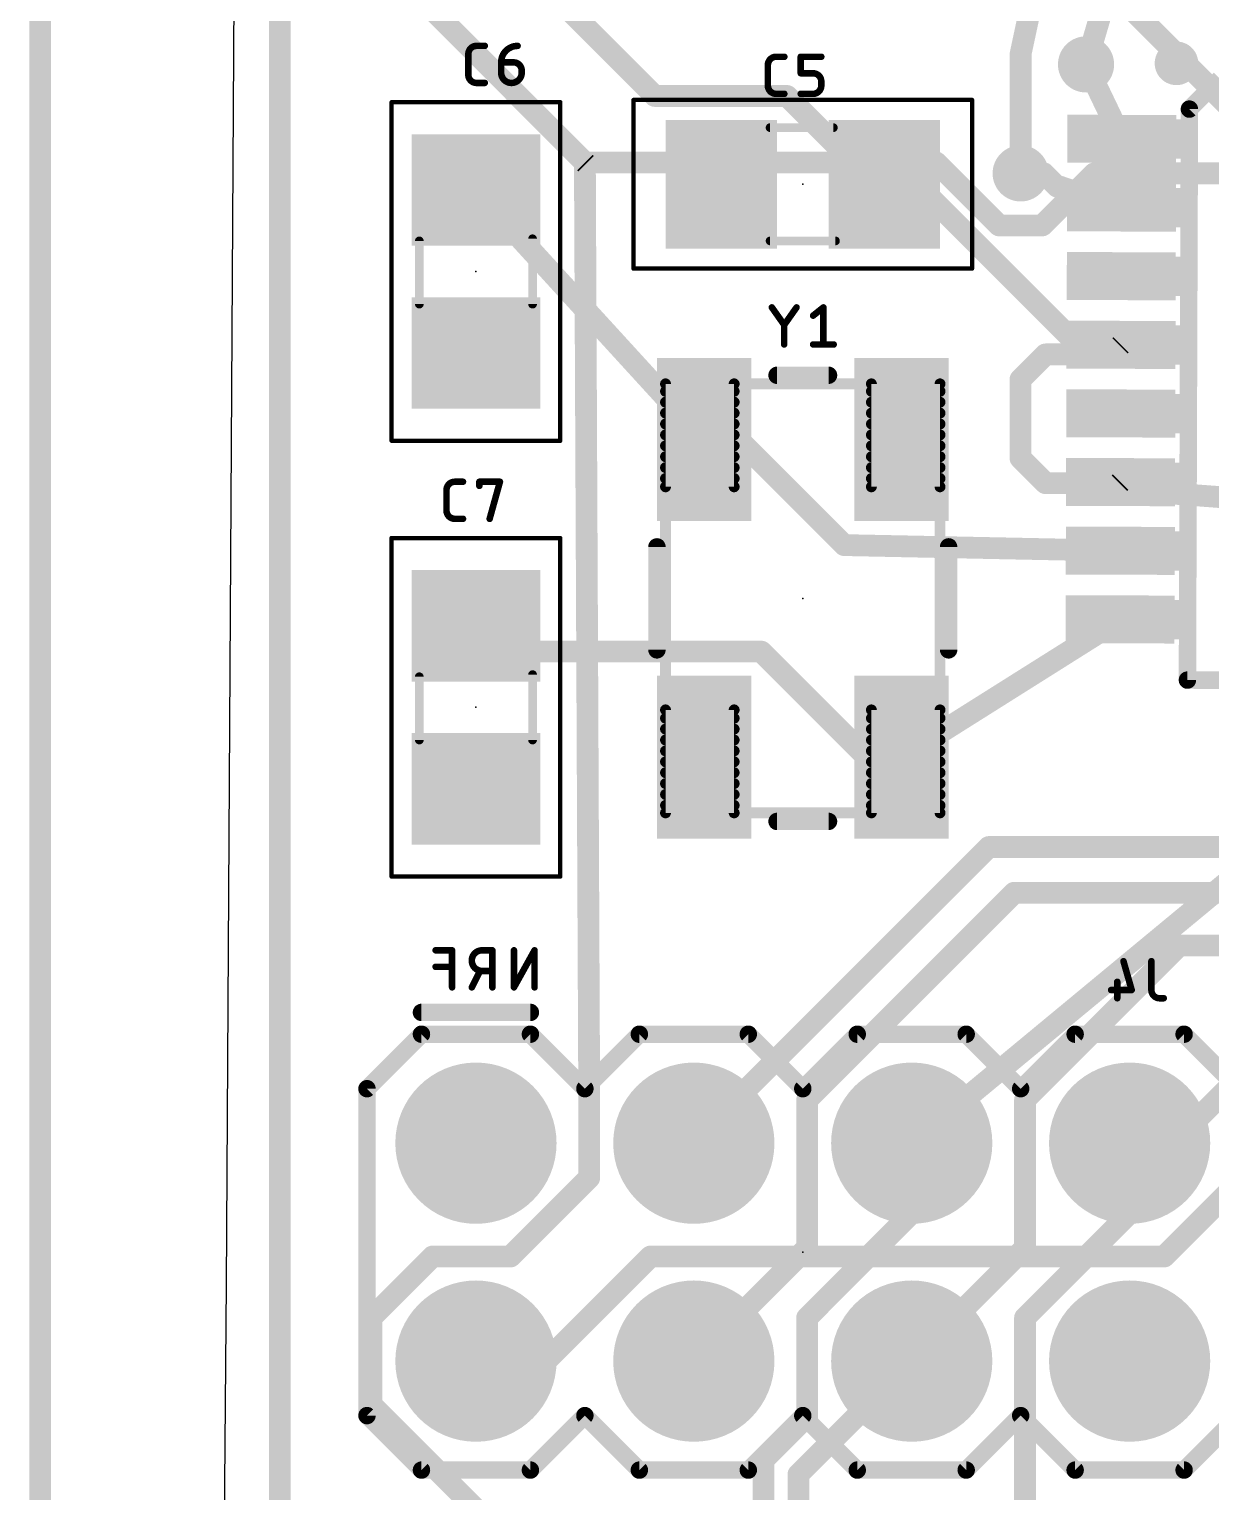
# Model space of a CAD drawing. Extents: x -61.1 to -20.2, y -31.9 to 53.5.
# Drawn here: x -49.66 to -35.88, y -0.25 to 16.79 of the extents above; entities that cross this region are included whole.
import ezdxf

# ---------------------------------------------------------------- set-up
doc = ezdxf.new("R2010")
doc.units = 0
for name, color, linetype in [('1', 12, 'CONTINUOUS'), ('16', 132, 'CONTINUOUS'), ('17', 110, 'CONTINUOUS'), ('18', 110, 'CONTINUOUS'), ('20', 31, 'CONTINUOUS'), ('21', 253, 'CONTINUOUS'), ('22', 253, 'CONTINUOUS'), ('23', 53, 'CONTINUOUS'), ('24', 53, 'CONTINUOUS'), ('25', 253, 'CONTINUOUS'), ('26', 253, 'CONTINUOUS'), ('39', 12, 'CONTINUOUS'), ('51', 253, 'CONTINUOUS'), ('52', 253, 'CONTINUOUS')]:
    doc.layers.add(name, color=color, linetype=linetype)

# ---------------------------------------------------------------- blocks, each defined once
blk = doc.blocks.new('RECT')
blk.add_solid([(-0.5, -0.5), (0.5, -0.5), (-0.5, 0.5), (0.5, 0.5)])
blk = doc.blocks.new('ROUNDP')
at = {"const_width": 0.5}
blk.add_lwpolyline([(0, -0.25, 1), (0, 0.25, 1), (0, -0.25)], format="xyb", dxfattribs=at)
blk = doc.blocks.new('ROUNDV')
at = {"const_width": 0.5}
blk.add_lwpolyline([(0, -0.25, 1), (0, 0.25, 1), (0, -0.25)], format="xyb", dxfattribs=at)

msp = doc.modelspace()

# ---------------------------------------------------------------- linework, layer by layer
at = {"layer": '1', "const_width": 0.254}
for points in [[(-49.53, -5.08), (-49.53, 21.59)], [(-42.3654, 16.0154), (-44.45, 18.1)], [(-37.8812, 18.1), (-34.2874, 14.5062)], [(-37.338, 16.383), (-36.9218, 15.515)], [(-40.8243, 16.0154), (-42.3654, 16.0154)], [(-39.7949, 14.986), (-40.8243, 16.0154)], [(-38.1, 15.113), (-37.8287, 15.113)], [(-37.8287, 15.113), (-37.6744, 14.9587)], [(-44.45, 14.92), (-41.79, 12.01)], [(-39.69, 14.986), (-39.7949, 14.986)], [(-39.3073, 14.986), (-39.69, 14.986)], [(-37.4247, 13.1034), (-39.3073, 14.986)], [(-37.6744, 14.9587), (-37.6443, 14.9587)], [(-37.6443, 14.9587), (-36.9246, 14.715)], [(-38.1027, 12.7105), (-37.8099, 13.0034)], [(-37.8099, 13.0034), (-37.0418, 13.0034)], [(-36.9417, 13.1034), (-37.4247, 13.1034)], [(-37.0418, 13.0034), (-36.9417, 13.1034)], [(-36.9302, 13.115), (-36.9417, 13.1034)], [(-38.1027, 11.7949), (-38.1027, 12.7105)], [(-41.79, 12.01), (-41.3851, 12.01)], [(-40.1557, 10.7806), (-41.3851, 12.01)], [(-37.81, 11.5022), (-38.1027, 11.7949)], [(-36.9486, 11.5022), (-37.81, 11.5022)], [(-36.9358, 11.515), (-36.9486, 11.5022)], [(-36.9358, 11.515), (-36.8404, 11.4196)], [(-36.8404, 11.4196), (-36.8404, 11.4196)], [(-31.877, 11.049), (-36.8404, 11.4196)], [(-36.9386, 10.715), (-40.1557, 10.7806)], [(-37.0042, 10.7806), (-36.9386, 10.715)], [(-44.45, 9.84), (-44.1494, 9.5394)], [(-39.49, 8.31), (-36.9413, 9.915)], [(-44.1494, 9.5394), (-41.1243, 9.5394)], [(-41.1243, 9.5394), (-39.8949, 8.31)], [(-39.8949, 8.31), (-39.49, 8.31)], [(-38.4713, 7.2617), (-41.91, 3.823)], [(-32.8923, 7.2617), (-38.4713, 7.2617)], [(-38.3271, 6.5771), (-38.176, 6.7283)], [(-38.176, 6.7283), (-31.9879, 6.7283)], [(-38.3271, 6.5771), (-40.5892, 4.315)], [(-38.2577, 6.6465), (-38.3271, 6.5771)], [(-36.2511, 6.1131), (-38.0492, 4.315)], [(-31.8003, 6.1131), (-36.2511, 6.1131)], [(-34.5523, 5.5797), (-36.322, 3.81)], [(-40.5892, 4.315), (-40.5892, 2.5908)], [(-38.0492, 4.315), (-38.0492, 2.5908)], [(-41.91, 3.81), (-41.91, 3.823)], [(-39.37, 2.9942), (-39.37, 3.81)], [(-36.83, 2.9942), (-36.83, 3.81)], [(-36.322, 3.81), (-36.83, 3.81)], [(-40.5892, 1.775), (-39.37, 2.9942)], [(-38.0492, 1.775), (-36.83, 2.9942)], [(-40.5892, 2.5908), (-41.91, 1.27)], [(-38.0492, 2.5908), (-39.37, 1.27)], [(-40.5892, 0.6255), (-40.5892, 1.775)], [(-38.0492, -2.4892), (-38.0492, 1.775)], [(-40.6908, -0.0508), (-39.37, 1.27)], [(-41.0972, 0.1175), (-40.5892, 0.6255)], [(-41.0972, -2.9972), (-41.0972, 0.1175)], [(-40.6908, -4.315), (-40.6908, -0.0508)]]:
    msp.add_lwpolyline(points, dxfattribs=at)
at = {"layer": '1', "const_width": 0.127}
for points in [[(-37.2807, 16.4105, 1), (-37.3953, 16.3555)], [(-42.3654, 16.0789, 1), (-42.3654, 15.9519)], [(-42.4103, 15.9705, 1), (-42.3205, 16.0603)], [(-40.7794, 16.0603, 1), (-40.8692, 15.9705)], [(-40.8243, 15.9519, 1), (-40.8243, 16.0789)], [(-36.9791, 15.4875, 1), (-36.8645, 15.5424)], [(-38.1, 15.1765, 1), (-38.1, 15.0495)], [(-37.7838, 15.1579, 1), (-37.8736, 15.0681)], [(-37.8287, 15.0495, 1), (-37.8287, 15.1765)], [(-44.4031, 14.9628, 1), (-44.4969, 14.8772)], [(-39.7949, 15.0495, 1), (-39.7949, 14.9225)], [(-39.8398, 14.9411, 1), (-39.75, 15.0309)], [(-39.69, 15.0495, 1), (-39.69, 14.9225)], [(-39.69, 14.9225, 1), (-39.69, 15.0495)], [(-39.2624, 15.0309, 1), (-39.3522, 14.9411)], [(-39.3073, 14.9225, 1), (-39.3073, 15.0495)], [(-37.6744, 15.0222, 1), (-37.6744, 14.8952)], [(-37.7193, 14.9138, 1), (-37.6295, 15.0036)], [(-37.6239, 15.0188, 1), (-37.6647, 14.8985)], [(-37.6443, 14.8952, 1), (-37.6443, 15.0222)], [(-36.945, 14.6548, 1), (-36.9042, 14.7751)], [(-37.8099, 13.0669, 1), (-37.8099, 12.9399)], [(-37.765, 12.9585, 1), (-37.8548, 13.0483)], [(-37.4247, 13.1669, 1), (-37.4247, 13.0399)], [(-37.4696, 13.0585, 1), (-37.3798, 13.1483)], [(-37.0418, 12.9399, 1), (-37.0418, 13.0669)], [(-36.9866, 13.1483, 1), (-36.8968, 13.0585)], [(-36.8968, 13.0585, 1), (-36.9866, 13.1483)], [(-36.8853, 13.0701, 1), (-36.9751, 13.1599)], [(-36.9417, 13.0399, 1), (-36.9417, 13.1669)], [(-37.0867, 13.0483, 1), (-36.9969, 12.9585)], [(-38.0392, 12.7105, 1), (-38.1662, 12.7105)], [(-38.1476, 12.7554, 1), (-38.0578, 12.6656)], [(-41.79, 12.0735, 1), (-41.79, 11.9465)], [(-41.8369, 11.9672, 1), (-41.7431, 12.0528)], [(-41.3402, 12.0549, 1), (-41.43, 11.9651)], [(-41.3851, 11.9465, 1), (-41.3851, 12.0735)], [(-38.0578, 11.8398, 1), (-38.1476, 11.75)], [(-38.1662, 11.7949, 1), (-38.0392, 11.7949)], [(-37.81, 11.5657, 1), (-37.81, 11.4387)], [(-37.8549, 11.4573, 1), (-37.7651, 11.5471)], [(-36.9935, 11.5471, 1), (-36.9037, 11.4573)], [(-36.8909, 11.5599, 1), (-36.9807, 11.4701)], [(-36.8909, 11.4701, 1), (-36.9807, 11.5599)], [(-36.9486, 11.4387, 1), (-36.9486, 11.5657)], [(-36.7955, 11.4645, 1), (-36.8853, 11.3747)], [(-36.8357, 11.4829, 1), (-36.8451, 11.3563)], [(-36.8853, 11.3747, 1), (-36.7955, 11.4645)], [(-36.8853, 11.3747, 1), (-36.7955, 11.4645)], [(-40.1544, 10.8441, 1), (-40.157, 10.7171)], [(-40.2006, 10.7357, 1), (-40.1108, 10.8255)], [(-36.9593, 10.8255, 1), (-37.0491, 10.7357)], [(-36.9835, 10.6701, 1), (-36.8937, 10.7599)], [(-36.9398, 10.6515, 1), (-36.9373, 10.7785)], [(-44.4051, 9.8849, 1), (-44.4949, 9.7951)], [(-36.9075, 9.8613, 1), (-36.9752, 9.9687)], [(-44.1494, 9.6029, 1), (-44.1494, 9.4759)], [(-44.1943, 9.4945, 1), (-44.1045, 9.5843)], [(-41.0794, 9.5843, 1), (-41.1692, 9.4945)], [(-41.1243, 9.4759, 1), (-41.1243, 9.6029)], [(-39.8949, 8.3735, 1), (-39.8949, 8.2465)], [(-39.9398, 8.2651, 1), (-39.85, 8.3549)], [(-39.5238, 8.3637, 1), (-39.4562, 8.2563)], [(-39.49, 8.2465, 1), (-39.49, 8.3735)], [(-38.4713, 7.3252, 1), (-38.4713, 7.1982)], [(-38.4264, 7.2168, 1), (-38.5162, 7.3066)], [(-38.176, 6.7918, 1), (-38.176, 6.6648)], [(-38.1311, 6.6834, 1), (-38.2209, 6.7732)], [(-38.372, 6.622, 1), (-38.2822, 6.5322)], [(-38.372, 6.622, 1), (-38.2822, 6.5322)], [(-38.2822, 6.5322, 1), (-38.372, 6.622)], [(-38.2128, 6.6016, 1), (-38.3026, 6.6914)], [(-36.2511, 6.1766, 1), (-36.2511, 6.0496)], [(-36.2062, 6.0682, 1), (-36.296, 6.158)], [(-40.5257, 4.315, 1), (-40.6527, 4.315)], [(-37.9857, 4.315, 1), (-38.1127, 4.315)], [(-40.6341, 4.3599, 1), (-40.5443, 4.2701)], [(-38.0941, 4.3599, 1), (-38.0043, 4.2701)], [(-41.8465, 3.823, 1), (-41.9735, 3.823)], [(-41.9549, 3.8679, 1), (-41.8651, 3.778)], [(-39.3065, 3.81, 1), (-39.4335, 3.81)], [(-36.7665, 3.81, 1), (-36.8935, 3.81)], [(-36.83, 3.8735, 1), (-36.83, 3.7465)], [(-36.322, 3.7465, 1), (-36.322, 3.8735)], [(-41.9735, 3.81, 1), (-41.8465, 3.81)], [(-36.3669, 3.8549, 1), (-36.2771, 3.7651)], [(-39.3251, 2.9493, 1), (-39.4149, 3.0391)], [(-36.7851, 2.9493, 1), (-36.8749, 3.0391)], [(-39.4335, 2.9942, 1), (-39.3065, 2.9942)], [(-36.8935, 2.9942, 1), (-36.7665, 2.9942)], [(-40.6527, 2.5908, 1), (-40.5257, 2.5908)], [(-40.5443, 2.5459, 1), (-40.6341, 2.6357)], [(-38.1127, 2.5908, 1), (-37.9857, 2.5908)], [(-38.0043, 2.5459, 1), (-38.0941, 2.6357)], [(-40.5257, 1.775, 1), (-40.6527, 1.775)], [(-40.6341, 1.8199, 1), (-40.5443, 1.7301)], [(-37.9857, 1.775, 1), (-38.1127, 1.775)], [(-38.0941, 1.8199, 1), (-38.0043, 1.7301)], [(-41.9549, 1.3149, 1), (-41.8651, 1.2251)], [(-39.4149, 1.3149, 1), (-39.3251, 1.2251)], [(-39.3251, 1.2251, 1), (-39.4149, 1.3149)], [(-40.6527, 0.6255, 1), (-40.5257, 0.6255)], [(-40.5443, 0.5806, 1), (-40.6341, 0.6704)], [(-41.0337, 0.1175, 1), (-41.1607, 0.1175)], [(-41.1421, 0.1624, 1), (-41.0523, 0.0726)], [(-40.6273, -0.0508, 1), (-40.7543, -0.0508)], [(-40.7357, -0.0059, 1), (-40.6459, -0.0957)]]:
    msp.add_lwpolyline(points, format="xyb", dxfattribs=at)
at = {"layer": '16', "const_width": 0.254}
for points in [[(-33.147, 39.624), (-38.1, 16.51)], [(-33.147, 30.607), (-37.338, 16.383)], [(-46.736, -6.7733), (-46.736, 19.812)], [(-43.18, 15.24), (-45.847, 17.907)], [(-38.1, 16.51), (-38.1, 15.113)], [(-43.1659, 15.2259), (-43.18, 15.24)], [(-43.1292, 4.315), (-43.18, 15.24)], [(-43.18, 15.24), (-39.0851, 15.24)], [(-39.0851, 15.24), (-38.3514, 14.5062)], [(-37.8486, 14.5062), (-37.2418, 15.113)], [(-37.2418, 15.113), (-33.02, 15.113)], [(-38.3514, 14.5062), (-37.8486, 14.5062)], [(-32.004, 9.906), (-39.37, 3.81)], [(-33.864, 5.0518), (-36.4266, 2.4892)], [(-43.1292, 3.4066), (-43.1292, 4.315)], [(-44.0466, 2.4892), (-43.1292, 3.4066)], [(-45.6692, 1.775), (-44.955, 2.4892)], [(-44.955, 2.4892), (-44.0466, 2.4892)], [(-42.415, 2.4892), (-43.6342, 1.27)], [(-36.4266, 2.4892), (-42.415, 2.4892)], [(-45.6692, 0.765), (-45.6692, 1.775)], [(-43.6342, 1.27), (-44.45, 1.27)], [(-44.45, -0.4542), (-45.6692, 0.765)]]:
    msp.add_lwpolyline(points, dxfattribs=at)
at = {"layer": '16', "const_width": 0.127}
for points in [[(-38.0365, 16.51, 1), (-38.1635, 16.51)], [(-38.1621, 16.5233, 1), (-38.0379, 16.4967)], [(-37.3989, 16.4009, 1), (-37.2771, 16.3651)], [(-43.1351, 15.2849, 1), (-43.2249, 15.1951)], [(-43.1165, 15.2403, 1), (-43.2435, 15.2397)], [(-43.18, 15.3035, 1), (-43.18, 15.1765)], [(-43.2249, 15.1951, 1), (-43.1351, 15.2849)], [(-39.0402, 15.2849, 1), (-39.1301, 15.1951)], [(-39.0851, 15.1765, 1), (-39.0851, 15.3035)], [(-43.2108, 15.181, 1), (-43.121, 15.2708)], [(-38.1635, 15.113, 1), (-38.0365, 15.113)], [(-37.2418, 15.1765, 1), (-37.2418, 15.0495)], [(-37.1969, 15.0681, 1), (-37.2868, 15.1579)], [(-38.3514, 14.5697, 1), (-38.3514, 14.4427)], [(-38.3963, 14.4613, 1), (-38.3064, 14.5511)], [(-37.8936, 14.5511, 1), (-37.8037, 14.4613)], [(-37.8486, 14.4427, 1), (-37.8486, 14.5697)], [(-43.0657, 4.315, 1), (-43.1927, 4.315)], [(-43.1927, 4.3147, 1), (-43.0657, 4.3153)], [(-39.4105, 3.8589, 1), (-39.3295, 3.7611)], [(-43.1927, 3.4066, 1), (-43.0657, 3.4066)], [(-43.0843, 3.3617, 1), (-43.1741, 3.4515)], [(-44.955, 2.5527, 1), (-44.955, 2.4257)], [(-44.9101, 2.4443, 1), (-44.9999, 2.5341)], [(-44.0915, 2.5341, 1), (-44.0017, 2.4443)], [(-44.0466, 2.4257, 1), (-44.0466, 2.5527)], [(-42.415, 2.5527, 1), (-42.415, 2.4257)], [(-42.3701, 2.4443, 1), (-42.4599, 2.5341)], [(-36.4715, 2.5341, 1), (-36.3817, 2.4443)], [(-36.4266, 2.4257, 1), (-36.4266, 2.5527)], [(-45.6057, 1.775, 1), (-45.7327, 1.775)], [(-45.7141, 1.8199, 1), (-45.6243, 1.7301)], [(-44.45, 1.3335, 1), (-44.45, 1.2065)], [(-43.6791, 1.3149, 1), (-43.5893, 1.2251)], [(-43.6342, 1.2065, 1), (-43.6342, 1.3335)], [(-45.6243, 0.8099, 1), (-45.7141, 0.7201)], [(-45.7327, 0.765, 1), (-45.6057, 0.765)]]:
    msp.add_lwpolyline(points, format="xyb", dxfattribs=at)
at = {"layer": '20'}
for p, q in [((-47.271, 17.556), (-47.3607, 2.1623)), ((-47.3607, 2.1623), (-47.4286, -5.3808))]:
    msp.add_line(p, q, dxfattribs=at)
at = {"layer": '21'}
for points, const_width in [([(-36.2837, 16.2433, 1), (-36.2837, 16.5481, 1), (-36.2837, 16.2433)], 0.2032), ([(-36.0822, 15.862, 1), (-36.1838, 15.8624)], 0.1016), ([(-36.1688, 15.8983, 1), (-36.0972, 15.8262)], 0.1016), ([(-40.94, 12.8108, 1), (-40.94, 12.7092)], 0.1016), ([(-40.34, 12.7092, 1), (-40.34, 12.8108)], 0.1016), ([(-42.2892, 10.76, 1), (-42.3908, 10.76)], 0.1016), ([(-38.8892, 10.76, 1), (-38.9908, 10.76)], 0.1016), ([(-42.3908, 9.56, 1), (-42.2892, 9.56)], 0.1016), ([(-38.9908, 9.56, 1), (-38.8892, 9.56)], 0.1016), ([(-36.156, 9.2581, 1), (-36.1564, 9.1565)], 0.1016), ([(-36.207, 9.2074, 1), (-36.1054, 9.2071)], 0.1016), ([(-40.94, 7.6108, 1), (-40.94, 7.5092)], 0.1016), ([(-40.34, 7.5092, 1), (-40.34, 7.6108)], 0.1016), ([(-45.085, 5.3848, 1), (-45.085, 5.2832)], 0.1016), ([(-43.815, 5.2832, 1), (-43.815, 5.3848)], 0.1016)]:
    msp.add_lwpolyline(points, format="xyb", dxfattribs=dict(at, const_width=const_width))
at = {"layer": '21', "const_width": 0.2032}
for points in [[(-35.7767, 16.216), (-36.133, 15.8622)], [(-36.1562, 9.2073), (-36.133, 15.8622)], [(-40.34, 12.76), (-40.94, 12.76)], [(-42.34, 9.56), (-42.34, 10.76)], [(-38.94, 10.76), (-38.94, 9.56)], [(-29.1463, 9.1828), (-36.1562, 9.2073)], [(-40.34, 7.56), (-40.94, 7.56)], [(-43.815, 5.334), (-45.085, 5.334)]]:
    msp.add_lwpolyline(points, dxfattribs=at)
at = {"layer": '22', "const_width": 0.2032}
for points in [[(-45.085, 5.334), (-43.815, 5.334)], [(-45.72, 4.445), (-45.085, 5.08)], [(-45.72, 4.445), (-45.085, 5.08)], [(-45.085, 5.08), (-43.815, 5.08)], [(-43.815, 5.08), (-43.18, 4.445)], [(-43.18, 4.445), (-42.545, 5.08)], [(-42.545, 5.08), (-41.275, 5.08)], [(-41.275, 5.08), (-40.64, 4.445)], [(-40.64, 4.445), (-40.005, 5.08)], [(-40.005, 5.08), (-38.735, 5.08)], [(-38.735, 5.08), (-38.1, 4.445)], [(-38.1, 4.445), (-37.465, 5.08)], [(-37.465, 5.08), (-36.195, 5.08)], [(-36.195, 5.08), (-35.56, 4.445)], [(-45.72, 4.445), (-45.72, 0.635)], [(-45.72, 4.445), (-45.72, 0.635)], [(-45.72, 0.635), (-45.085, 0)], [(-45.72, 0.635), (-45.085, 0)], [(-43.815, 0), (-43.18, 0.635)], [(-43.18, 0.635), (-42.545, 0)], [(-41.275, 0), (-40.64, 0.635)], [(-40.64, 0.635), (-40.005, 0)], [(-38.735, 0), (-38.1, 0.635)], [(-38.1, 0.635), (-37.465, 0)], [(-36.195, 0), (-35.56, 0.635)], [(-45.085, 0), (-43.815, 0)], [(-42.545, 0), (-41.275, 0)], [(-40.005, 0), (-38.735, 0)], [(-37.465, 0), (-36.195, 0)]]:
    msp.add_lwpolyline(points, dxfattribs=at)
at = {"layer": '22', "const_width": 0.1016}
for points in [[(-45.085, 5.3848, 1), (-45.085, 5.2832)], [(-43.815, 5.2832, 1), (-43.815, 5.3848)], [(-45.085, 5.1308, 1), (-45.085, 5.0292)], [(-45.0491, 5.0441, 1), (-45.1209, 5.1159)], [(-45.0491, 5.0441, 1), (-45.1209, 5.1159)], [(-43.7791, 5.1159, 1), (-43.8509, 5.0441)], [(-43.815, 5.0292, 1), (-43.815, 5.1308)], [(-42.545, 5.1308, 1), (-42.545, 5.0292)], [(-42.5091, 5.0441, 1), (-42.5809, 5.1159)], [(-41.2391, 5.1159, 1), (-41.3109, 5.0441)], [(-41.275, 5.0292, 1), (-41.275, 5.1308)], [(-40.005, 5.1308, 1), (-40.005, 5.0292)], [(-39.9691, 5.0441, 1), (-40.0409, 5.1159)], [(-38.6991, 5.1159, 1), (-38.7709, 5.0441)], [(-38.735, 5.0292, 1), (-38.735, 5.1308)], [(-37.465, 5.1308, 1), (-37.465, 5.0292)], [(-37.4291, 5.0441, 1), (-37.5009, 5.1159)], [(-36.1591, 5.1159, 1), (-36.2309, 5.0441)], [(-36.195, 5.0292, 1), (-36.195, 5.1308)], [(-45.6692, 4.445, 1), (-45.7708, 4.445)], [(-45.6692, 4.445, 1), (-45.7708, 4.445)], [(-45.7559, 4.4809, 1), (-45.6841, 4.4091)], [(-45.7559, 4.4809, 1), (-45.6841, 4.4091)], [(-43.2159, 4.4809, 1), (-43.1441, 4.4091)], [(-43.2159, 4.4091, 1), (-43.1441, 4.4809)], [(-40.6759, 4.4809, 1), (-40.6041, 4.4091)], [(-40.6759, 4.4091, 1), (-40.6041, 4.4809)], [(-38.1359, 4.4809, 1), (-38.0641, 4.4091)], [(-38.1359, 4.4091, 1), (-38.0641, 4.4809)], [(-45.6841, 0.6709, 1), (-45.7559, 0.5991)], [(-45.6841, 0.6709, 1), (-45.7559, 0.5991)], [(-45.7708, 0.635, 1), (-45.6692, 0.635)], [(-45.7708, 0.635, 1), (-45.6692, 0.635)], [(-43.1441, 0.6709, 1), (-43.2159, 0.5991)], [(-43.1441, 0.5991, 1), (-43.2159, 0.6709)], [(-40.6041, 0.6709, 1), (-40.6759, 0.5991)], [(-40.6041, 0.5991, 1), (-40.6759, 0.6709)], [(-38.0641, 0.6709, 1), (-38.1359, 0.5991)], [(-38.0641, 0.5991, 1), (-38.1359, 0.6709)], [(-45.085, 0.0508, 1), (-45.085, -0.0508)], [(-45.1209, -0.0359, 1), (-45.0491, 0.0359)], [(-45.1209, -0.0359, 1), (-45.0491, 0.0359)], [(-43.8509, 0.0359, 1), (-43.7791, -0.0359)], [(-43.815, -0.0508, 1), (-43.815, 0.0508)], [(-42.545, 0.0508, 1), (-42.545, -0.0508)], [(-42.5809, -0.0359, 1), (-42.5091, 0.0359)], [(-41.3109, 0.0359, 1), (-41.2391, -0.0359)], [(-41.275, -0.0508, 1), (-41.275, 0.0508)], [(-40.005, 0.0508, 1), (-40.005, -0.0508)], [(-40.0409, -0.0359, 1), (-39.9691, 0.0359)], [(-38.7709, 0.0359, 1), (-38.6991, -0.0359)], [(-38.735, -0.0508, 1), (-38.735, 0.0508)], [(-37.465, 0.0508, 1), (-37.465, -0.0508)], [(-37.5009, -0.0359, 1), (-37.4291, 0.0359)], [(-36.2309, 0.0359, 1), (-36.1591, -0.0359)], [(-36.195, -0.0508, 1), (-36.195, 0.0508)]]:
    msp.add_lwpolyline(points, format="xyb", dxfattribs=at)
at = {"layer": '23'}
for p in [(-40.64, 14.986), (-44.45, 13.97), (-40.64, 10.16), (-44.45, 8.89)]:
    msp.add_point(p, dxfattribs=at)
at = {"layer": '24'}
msp.add_point((-40.64, 2.54), dxfattribs=at)
at = {"layer": '25'}
for points, const_width in [([(-44.4429, 16.5989, 0.4142), (-44.5389, 16.5029)], 0.0762), ([(-44.5199, 16.5029, 1), (-44.558, 16.5029)], 0.0381), ([(-44.4429, 16.618, 1), (-44.4429, 16.5799)], 0.0381), ([(-44.4429, 16.5799, 1), (-44.4429, 16.618)], 0.0381), ([(-44.347, 16.5799, 1), (-44.347, 16.618)], 0.0381), ([(-43.9641, 16.5989, 0.4142), (-44.156, 16.407)], 0.0762), ([(-43.9641, 16.5799, 1), (-43.9641, 16.618)], 0.0381), ([(-44.558, 16.5029, 1), (-44.5199, 16.5029)], 0.0381), ([(-44.156, 16.426, 1), (-44.156, 16.3879)], 0.0381), ([(-44.1369, 16.407, 1), (-44.175, 16.407)], 0.0381), ([(-44.175, 16.407, 1), (-44.1369, 16.407)], 0.0381), ([(-43.9161, 16.311, 0.4142), (-44.0121, 16.407)], 0.0762), ([(-44.0121, 16.426, 1), (-44.0121, 16.3879)], 0.0381), ([(-44.0121, 16.3879, 1), (-44.0121, 16.426)], 0.0381), ([(-40.9509, 16.4719, 0.4142), (-41.0469, 16.3759)], 0.0762), ([(-41.0278, 16.3759, 1), (-41.0659, 16.3759)], 0.0381), ([(-41.0659, 16.3759, 1), (-41.0278, 16.3759)], 0.0381), ([(-40.9509, 16.491, 1), (-40.9509, 16.4529)], 0.0381), ([(-40.9509, 16.4529, 1), (-40.9509, 16.491)], 0.0381), ([(-40.855, 16.4529, 1), (-40.855, 16.491)], 0.0381), ([(-40.664, 16.491, 1), (-40.664, 16.4529)], 0.0381), ([(-40.6449, 16.4719, 1), (-40.683, 16.4719)], 0.0381), ([(-40.4241, 16.4529, 1), (-40.4241, 16.491)], 0.0381), ([(-44.5389, 16.2631, 0.4142), (-44.4429, 16.1671)], 0.0762), ([(-44.558, 16.2631, 1), (-44.5199, 16.2631)], 0.0381), ([(-44.5198, 16.2631, 1), (-44.5579, 16.2631)], 0.0381), ([(-44.4429, 16.1862, 1), (-44.4429, 16.1481)], 0.0381), ([(-44.4429, 16.1481, 1), (-44.4429, 16.1862)], 0.0381), ([(-44.347, 16.1481, 1), (-44.347, 16.1862)], 0.0381), ([(-44.156, 16.287, 1), (-43.9161, 16.287)], 0.0762), ([(-44.1369, 16.287, 1), (-44.175, 16.287)], 0.0381), ([(-44.175, 16.287, 1), (-44.1369, 16.287)], 0.0381), ([(-43.8971, 16.311, 1), (-43.9352, 16.311)], 0.0381), ([(-43.9352, 16.311, 1), (-43.8971, 16.311)], 0.0381), ([(-43.8971, 16.287, 1), (-43.9352, 16.287)], 0.0381), ([(-43.9352, 16.287, 1), (-43.8971, 16.287)], 0.0381), ([(-40.664, 16.299, 1), (-40.664, 16.2609)], 0.0381), ([(-40.683, 16.28, 1), (-40.6449, 16.28)], 0.0381), ([(-40.4241, 16.184, 0.4142), (-40.5201, 16.28)], 0.0762), ([(-40.5201, 16.299, 1), (-40.5201, 16.2609)], 0.0381), ([(-40.5201, 16.2609, 1), (-40.5201, 16.299)], 0.0381), ([(-40.4051, 16.184, 1), (-40.4432, 16.184)], 0.0381), ([(-40.4432, 16.184, 1), (-40.4051, 16.184)], 0.0381), ([(-41.0469, 16.1361, 0.4142), (-40.9509, 16.0401)], 0.0762), ([(-41.0278, 16.1361, 1), (-41.0659, 16.1361)], 0.0381), ([(-41.0659, 16.1361, 1), (-41.0278, 16.1361)], 0.0381), ([(-40.9509, 16.0592, 1), (-40.9509, 16.0211)], 0.0381), ([(-40.9509, 16.0211, 1), (-40.9509, 16.0592)], 0.0381), ([(-40.855, 16.0211, 1), (-40.855, 16.0592)], 0.0381), ([(-40.664, 16.0592, 1), (-40.664, 16.0211)], 0.0381), ([(-40.5201, 16.0401, 0.4142), (-40.4241, 16.1361)], 0.0762), ([(-40.5201, 16.0592, 1), (-40.5201, 16.0211)], 0.0381), ([(-40.5201, 16.0211, 1), (-40.5201, 16.0592)], 0.0381), ([(-40.4051, 16.1361, 1), (-40.4431, 16.1361)], 0.0381), ([(-40.4432, 16.1361, 1), (-40.4051, 16.1361)], 0.0381), ([(-40.985, 13.5619, 1), (-41.0161, 13.5399)], 0.0381), ([(-40.6971, 13.5399, 1), (-40.7282, 13.5619)], 0.0381), ([(-40.5313, 13.4698, 1), (-40.5074, 13.4401)], 0.0381), ([(-40.3804, 13.5509, 1), (-40.4185, 13.5509)], 0.0381), ([(-40.3875, 13.536, 1), (-40.4113, 13.5658)], 0.0381), ([(-40.8376, 13.347, 1), (-40.8757, 13.347)], 0.0381), ([(-40.8722, 13.358, 1), (-40.841, 13.336)], 0.0381), ([(-40.8722, 13.336, 1), (-40.841, 13.358)], 0.0381), ([(-40.8757, 13.1191, 1), (-40.8376, 13.1191)], 0.0381), ([(-40.5194, 13.1382, 1), (-40.5194, 13.1001)], 0.0381), ([(-40.4185, 13.1191, 1), (-40.3804, 13.1191)], 0.0381), ([(-40.2795, 13.1001, 1), (-40.2795, 13.1382)], 0.0381), ([(-44.6969, 11.5189, 0.4142), (-44.7929, 11.4229)], 0.0762), ([(-44.7739, 11.4229, 1), (-44.812, 11.4229)], 0.0381), ([(-44.812, 11.4229, 1), (-44.7739, 11.4229)], 0.0381), ([(-44.6969, 11.538, 1), (-44.6969, 11.4999)], 0.0381), ([(-44.6969, 11.4999, 1), (-44.6969, 11.538)], 0.0381), ([(-44.601, 11.4999, 1), (-44.601, 11.538)], 0.0381), ([(-44.41, 11.538, 1), (-44.41, 11.4999)], 0.0381), ([(-44.3909, 11.5189, 1), (-44.429, 11.5189)], 0.0381), ([(-44.429, 11.4709, 1), (-44.3909, 11.4709)], 0.0381), ([(-44.1518, 11.5138, 1), (-44.1885, 11.524)], 0.0381), ([(-44.1701, 11.4999, 1), (-44.1701, 11.538)], 0.0381), ([(-44.7929, 11.1831, 0.4142), (-44.6969, 11.0871)], 0.0762), ([(-44.7738, 11.1831, 1), (-44.8119, 11.1831)], 0.0381), ([(-44.812, 11.1831, 1), (-44.7739, 11.1831)], 0.0381), ([(-44.6969, 11.1062, 1), (-44.6969, 11.0681)], 0.0381), ([(-44.6969, 11.0681, 1), (-44.6969, 11.1062)], 0.0381), ([(-44.601, 11.0681, 1), (-44.601, 11.1062)], 0.0381), ([(-44.3084, 11.0922, 1), (-44.2717, 11.082)], 0.0381)]:
    msp.add_lwpolyline(points, format="xyb", dxfattribs=dict(at, const_width=const_width))
at = {"layer": '25', "const_width": 0.0762}
for points in [[(-44.5389, 16.2631), (-44.5389, 16.5029)], [(-44.4429, 16.5989), (-44.347, 16.5989)], [(-44.156, 16.407), (-44.0121, 16.407)], [(-44.156, 16.287), (-44.156, 16.407)], [(-41.0469, 16.1361), (-41.0469, 16.3759)], [(-40.9509, 16.4719), (-40.855, 16.4719)], [(-40.664, 16.28), (-40.664, 16.4719)], [(-40.664, 16.4719), (-40.4241, 16.4719)], [(-44.347, 16.1671), (-44.4429, 16.1671)], [(-43.9161, 16.311), (-43.9161, 16.287)], [(-40.5201, 16.28), (-40.664, 16.28)], [(-40.4241, 16.1361), (-40.4241, 16.184)], [(-40.855, 16.0401), (-40.9509, 16.0401)], [(-40.664, 16.0401), (-40.5201, 16.0401)], [(-41.0005, 13.5509), (-40.8566, 13.347)], [(-40.8566, 13.347), (-40.7127, 13.5509)], [(-40.5194, 13.4549), (-40.3994, 13.5509)], [(-40.3994, 13.5509), (-40.3994, 13.1191)], [(-40.8566, 13.1191), (-40.8566, 13.347)], [(-40.5194, 13.1191), (-40.2795, 13.1191)], [(-44.7929, 11.1831), (-44.7929, 11.4229)], [(-44.6969, 11.5189), (-44.601, 11.5189)], [(-44.41, 11.4709), (-44.41, 11.5189)], [(-44.41, 11.5189), (-44.1701, 11.5189)], [(-44.1701, 11.5189), (-44.2901, 11.0871)], [(-44.601, 11.0871), (-44.6969, 11.0871)]]:
    msp.add_lwpolyline(points, dxfattribs=at)
at = {"layer": '26', "const_width": 0.0762}
for points in [[(-44.728, 6.0579), (-44.9199, 6.0579)], [(-44.728, 5.6261), (-44.728, 6.0579)], [(-44.2585, 6.0579), (-44.3784, 6.0579)], [(-44.2585, 5.6261), (-44.2585, 6.0579)], [(-43.7666, 6.0579), (-44.0065, 5.6261)], [(-44.0065, 5.6261), (-44.0065, 6.0579)], [(-43.7666, 5.6261), (-43.7666, 6.0579)], [(-36.902, 5.9309), (-36.806, 5.5951)], [(-36.5761, 5.9309), (-36.5761, 5.5951)], [(-44.728, 5.866), (-44.9199, 5.866)], [(-44.4984, 5.6261), (-44.4024, 5.818)], [(-44.3784, 5.818), (-44.2585, 5.818)], [(-36.806, 5.5951), (-37.0459, 5.5951)], [(-36.9739, 5.691), (-36.9739, 5.4991)], [(-36.4802, 5.4991), (-36.4322, 5.4991)]]:
    msp.add_lwpolyline(points, dxfattribs=at)
at = {"layer": '26'}
for points, const_width in [([(-44.9199, 6.077, 1), (-44.9199, 6.0389)], 0.0381), ([(-44.7089, 6.0579, 1), (-44.747, 6.0579)], 0.0381), ([(-44.728, 6.0389, 1), (-44.728, 6.077)], 0.0381), ([(-44.3784, 6.0579, 1), (-44.3784, 5.818)], 0.0762), ([(-44.3784, 6.077, 1), (-44.3784, 6.0389)], 0.0381), ([(-44.3784, 6.0389, 1), (-44.3784, 6.077)], 0.0381), ([(-44.2394, 6.0579, 1), (-44.2775, 6.0579)], 0.0381), ([(-44.2585, 6.0389, 1), (-44.2585, 6.077)], 0.0381), ([(-43.9874, 6.0579, 1), (-44.0255, 6.0579)], 0.0381), ([(-43.7475, 6.0579, 1), (-43.7856, 6.0579)], 0.0381), ([(-43.7499, 6.0486, 1), (-43.7832, 6.0672)], 0.0381), ([(-36.8836, 5.9361, 1), (-36.9203, 5.9257)], 0.0381), ([(-36.5571, 5.9309, 1), (-36.5952, 5.9309)], 0.0381), ([(-44.9199, 5.885, 1), (-44.9199, 5.8469)], 0.0381), ([(-44.728, 5.8469, 1), (-44.728, 5.885)], 0.0381), ([(-44.3854, 5.8095, 1), (-44.4195, 5.8265)], 0.0381), ([(-44.3784, 5.8371, 1), (-44.3784, 5.799)], 0.0381), ([(-44.3784, 5.799, 1), (-44.3784, 5.8371)], 0.0381), ([(-44.2585, 5.799, 1), (-44.2585, 5.8371)], 0.0381), ([(-44.747, 5.6261, 1), (-44.7089, 5.6261)], 0.0381), ([(-44.5154, 5.6346, 1), (-44.4813, 5.6176)], 0.0381), ([(-44.2775, 5.6261, 1), (-44.2394, 5.6261)], 0.0381), ([(-44.0231, 5.6354, 1), (-43.9898, 5.6168)], 0.0381), ([(-44.0255, 5.6261, 1), (-43.9874, 5.6261)], 0.0381), ([(-43.7856, 5.6261, 1), (-43.7475, 5.6261)], 0.0381), ([(-37.0459, 5.6141, 1), (-37.0459, 5.576)], 0.0381), ([(-36.9549, 5.691, 1), (-36.993, 5.691)], 0.0381), ([(-36.806, 5.576, 1), (-36.806, 5.6141)], 0.0381), ([(-36.5761, 5.5951, 0.4142), (-36.4802, 5.4991)], 0.0762), ([(-36.5571, 5.5951, 1), (-36.5952, 5.5951)], 0.0381), ([(-36.993, 5.4991, 1), (-36.9549, 5.4991)], 0.0381), ([(-36.8243, 5.5898, 1), (-36.7877, 5.6003)], 0.0381), ([(-36.5952, 5.5951, 1), (-36.5571, 5.5951)], 0.0381), ([(-36.4802, 5.5182, 1), (-36.4802, 5.4801)], 0.0381), ([(-36.4802, 5.4801, 1), (-36.4802, 5.5181)], 0.0381), ([(-36.4322, 5.4801, 1), (-36.4322, 5.5182)], 0.0381)]:
    msp.add_lwpolyline(points, format="xyb", dxfattribs=dict(at, const_width=const_width))
at = {"layer": '39', "const_width": 0.0508}
for points in [[(-45.433, 11.997), (-45.433, 15.943)], [(-45.433, 15.943), (-43.467, 15.943)], [(-43.467, 15.943), (-43.467, 11.997)], [(-42.613, 15.969), (-38.667, 15.969)], [(-42.613, 14.003), (-42.613, 15.969)], [(-38.667, 15.969), (-38.667, 14.003)], [(-38.667, 14.003), (-42.613, 14.003)], [(-43.467, 11.997), (-45.433, 11.997)], [(-45.433, 6.917), (-45.433, 10.863)], [(-45.433, 10.863), (-43.467, 10.863)], [(-43.467, 10.863), (-43.467, 6.917)], [(-43.467, 6.917), (-45.433, 6.917)]]:
    msp.add_lwpolyline(points, dxfattribs=at)
at = {"layer": '39', "const_width": 0.0254}
for points in [[(-45.4203, 15.943, 1), (-45.4457, 15.943)], [(-45.433, 15.9557, 1), (-45.433, 15.9303)], [(-43.4543, 15.943, 1), (-43.4797, 15.943)], [(-43.467, 15.9303, 1), (-43.467, 15.9557)], [(-42.613, 15.9817, 1), (-42.613, 15.9563)], [(-42.6003, 15.969, 1), (-42.6257, 15.969)], [(-38.6543, 15.969, 1), (-38.6797, 15.969)], [(-38.667, 15.9563, 1), (-38.667, 15.9817)], [(-42.613, 14.0157, 1), (-42.613, 13.9903)], [(-42.6257, 14.003, 1), (-42.6003, 14.003)], [(-38.6797, 14.003, 1), (-38.6543, 14.003)], [(-38.667, 13.9903, 1), (-38.667, 14.0157)], [(-45.433, 12.0097, 1), (-45.433, 11.9843)], [(-45.4457, 11.997, 1), (-45.4203, 11.997)], [(-43.4797, 11.997, 1), (-43.4543, 11.997)], [(-43.467, 11.9843, 1), (-43.467, 12.0097)], [(-45.4203, 10.863, 1), (-45.4457, 10.863)], [(-45.433, 10.8757, 1), (-45.433, 10.8503)], [(-43.4543, 10.863, 1), (-43.4797, 10.863)], [(-43.467, 10.8503, 1), (-43.467, 10.8757)], [(-45.433, 6.9297, 1), (-45.433, 6.9043)], [(-45.4457, 6.917, 1), (-45.4203, 6.917)], [(-43.4797, 6.917, 1), (-43.4543, 6.917)], [(-43.467, 6.9043, 1), (-43.467, 6.9297)]]:
    msp.add_lwpolyline(points, format="xyb", dxfattribs=at)
at = {"layer": '51'}
for points, const_width in [([(-40.284, 15.646), (-41.021, 15.646)], 0.1016), ([(-45.11, 14.326), (-45.11, 13.589)], 0.1016), ([(-43.79, 14.351), (-43.79, 13.589)], 0.1016), ([(-40.259, 14.326), (-41.021, 14.326)], 0.1016), ([(-41.44, 12.66), (-42.24, 12.66)], 0.127), ([(-42.24, 12.66), (-42.24, 11.46)], 0.127), ([(-39.04, 12.66), (-42.24, 12.66)], 0.127), ([(-42.24, 12.66), (-42.24, 7.66)], 0.127), ([(-42.24, 12.573), (-41.44, 12.573)], 0.127), ([(-41.44, 11.46), (-41.44, 12.66)], 0.127), ([(-39.04, 12.66), (-39.84, 12.66)], 0.127), ([(-39.84, 12.66), (-39.84, 11.46)], 0.127), ([(-39.84, 12.573), (-39.04, 12.573)], 0.127), ([(-39.04, 11.46), (-39.04, 12.66)], 0.127), ([(-39.04, 7.66), (-39.04, 12.66)], 0.127), ([(-42.24, 12.446), (-41.44, 12.446)], 0.127), ([(-39.84, 12.446), (-39.04, 12.446)], 0.127), ([(-42.24, 12.319), (-41.44, 12.319)], 0.127), ([(-39.84, 12.319), (-39.04, 12.319)], 0.127), ([(-42.24, 12.192), (-41.44, 12.192)], 0.127), ([(-42.24, 12.065), (-41.44, 12.065)], 0.127), ([(-39.84, 12.192), (-39.04, 12.192)], 0.127), ([(-39.84, 12.065), (-39.04, 12.065)], 0.127), ([(-42.24, 11.938), (-41.44, 11.938)], 0.127), ([(-39.84, 11.938), (-39.04, 11.938)], 0.127), ([(-42.24, 11.811), (-41.44, 11.811)], 0.127), ([(-39.84, 11.811), (-39.04, 11.811)], 0.127), ([(-42.24, 11.684), (-41.44, 11.684)], 0.127), ([(-42.24, 11.557), (-41.44, 11.557)], 0.127), ([(-39.84, 11.684), (-39.04, 11.684)], 0.127), ([(-39.84, 11.557), (-39.04, 11.557)], 0.127), ([(-42.24, 11.46), (-41.44, 11.46)], 0.127), ([(-39.84, 11.46), (-39.04, 11.46)], 0.127), ([(-45.11, 9.246), (-45.11, 8.509)], 0.1016), ([(-43.79, 9.271), (-43.79, 8.509)], 0.1016), ([(-41.44, 8.86), (-42.24, 8.86)], 0.127), ([(-42.24, 8.86), (-42.24, 7.66)], 0.127), ([(-41.44, 7.66), (-41.44, 8.86)], 0.127), ([(-39.04, 8.86), (-39.84, 8.86)], 0.127), ([(-39.84, 8.86), (-39.84, 7.66)], 0.127), ([(-39.04, 7.66), (-39.04, 8.86)], 0.127), ([(-42.24, 8.763), (-41.44, 8.763)], 0.127), ([(-42.24, 8.636), (-41.44, 8.636)], 0.127), ([(-39.84, 8.763), (-39.04, 8.763)], 0.127), ([(-39.84, 8.636), (-39.04, 8.636)], 0.127), ([(-42.24, 8.509), (-41.44, 8.509)], 0.127), ([(-39.84, 8.509), (-39.04, 8.509)], 0.127), ([(-42.24, 8.382), (-41.44, 8.382)], 0.127), ([(-39.84, 8.382), (-39.04, 8.382)], 0.127), ([(-42.24, 8.255), (-41.44, 8.255)], 0.127), ([(-42.24, 8.128), (-41.44, 8.128)], 0.127), ([(-39.84, 8.255), (-39.04, 8.255)], 0.127), ([(-39.84, 8.128), (-39.04, 8.128)], 0.127), ([(-42.24, 8.001), (-41.44, 8.001)], 0.127), ([(-39.84, 8.001), (-39.04, 8.001)], 0.127), ([(-42.24, 7.874), (-41.44, 7.874)], 0.127), ([(-39.84, 7.874), (-39.04, 7.874)], 0.127), ([(-42.24, 7.747), (-41.44, 7.747)], 0.127), ([(-42.24, 7.66), (-41.44, 7.66)], 0.127), ([(-42.24, 7.66), (-39.04, 7.66)], 0.127), ([(-39.84, 7.747), (-39.04, 7.747)], 0.127), ([(-39.84, 7.66), (-39.04, 7.66)], 0.127)]:
    msp.add_lwpolyline(points, dxfattribs=dict(at, const_width=const_width))
for points, const_width in [([(-41.021, 15.6714, 1), (-41.021, 15.6206)], 0.0508), ([(-40.284, 15.6206, 1), (-40.284, 15.6714)], 0.0508), ([(-45.0846, 14.326, 1), (-45.1354, 14.326)], 0.0508), ([(-43.7646, 14.351, 1), (-43.8154, 14.351)], 0.0508), ([(-41.021, 14.3514, 1), (-41.021, 14.3006)], 0.0508), ([(-40.259, 14.3006, 1), (-40.259, 14.3514)], 0.0508), ([(-45.1354, 13.589, 1), (-45.0846, 13.589)], 0.0508), ([(-43.8154, 13.589, 1), (-43.7646, 13.589)], 0.0508), ([(-42.24, 12.6918, 1), (-42.24, 12.6282)], 0.0635), ([(-42.2082, 12.66, 1), (-42.2718, 12.66)], 0.0635), ([(-42.24, 12.6918, 1), (-42.24, 12.6282)], 0.0635), ([(-42.2082, 12.66, 1), (-42.2718, 12.66)], 0.0635), ([(-42.24, 12.6048, 1), (-42.24, 12.5412)], 0.0635), ([(-41.4083, 12.66, 1), (-41.4718, 12.66)], 0.0635), ([(-41.44, 12.6282, 1), (-41.44, 12.6918)], 0.0635), ([(-41.44, 12.5412, 1), (-41.44, 12.6048)], 0.0635), ([(-39.84, 12.6918, 1), (-39.84, 12.6282)], 0.0635), ([(-39.8083, 12.66, 1), (-39.8718, 12.66)], 0.0635), ([(-39.84, 12.6048, 1), (-39.84, 12.5412)], 0.0635), ([(-39.0082, 12.66, 1), (-39.0718, 12.66)], 0.0635), ([(-39.0082, 12.66, 1), (-39.0718, 12.66)], 0.0635), ([(-39.04, 12.6282, 1), (-39.04, 12.6918)], 0.0635), ([(-39.04, 12.6282, 1), (-39.04, 12.6918)], 0.0635), ([(-39.04, 12.5412, 1), (-39.04, 12.6048)], 0.0635), ([(-42.24, 12.4778, 1), (-42.24, 12.4142)], 0.0635), ([(-41.44, 12.4142, 1), (-41.44, 12.4778)], 0.0635), ([(-39.84, 12.4778, 1), (-39.84, 12.4142)], 0.0635), ([(-39.04, 12.4142, 1), (-39.04, 12.4778)], 0.0635), ([(-42.24, 12.3508, 1), (-42.24, 12.2873)], 0.0635), ([(-41.44, 12.2873, 1), (-41.44, 12.3508)], 0.0635), ([(-39.84, 12.3508, 1), (-39.84, 12.2873)], 0.0635), ([(-39.04, 12.2873, 1), (-39.04, 12.3508)], 0.0635), ([(-42.24, 12.2238, 1), (-42.24, 12.1602)], 0.0635), ([(-42.24, 12.0968, 1), (-42.24, 12.0333)], 0.0635), ([(-41.44, 12.1602, 1), (-41.44, 12.2238)], 0.0635), ([(-41.44, 12.0333, 1), (-41.44, 12.0968)], 0.0635), ([(-39.84, 12.2238, 1), (-39.84, 12.1602)], 0.0635), ([(-39.84, 12.0968, 1), (-39.84, 12.0333)], 0.0635), ([(-39.04, 12.1602, 1), (-39.04, 12.2238)], 0.0635), ([(-39.04, 12.0333, 1), (-39.04, 12.0968)], 0.0635), ([(-42.24, 11.9698, 1), (-42.24, 11.9063)], 0.0635), ([(-41.44, 11.9063, 1), (-41.44, 11.9698)], 0.0635), ([(-39.84, 11.9698, 1), (-39.84, 11.9063)], 0.0635), ([(-39.04, 11.9063, 1), (-39.04, 11.9698)], 0.0635), ([(-42.24, 11.8428, 1), (-42.24, 11.7792)], 0.0635), ([(-41.44, 11.7792, 1), (-41.44, 11.8428)], 0.0635), ([(-39.84, 11.8428, 1), (-39.84, 11.7792)], 0.0635), ([(-39.04, 11.7792, 1), (-39.04, 11.8428)], 0.0635), ([(-42.24, 11.5888, 1), (-42.24, 11.5252)], 0.0635), ([(-42.24, 11.7158, 1), (-42.24, 11.6523)], 0.0635), ([(-41.44, 11.6523, 1), (-41.44, 11.7158)], 0.0635), ([(-41.44, 11.5252, 1), (-41.44, 11.5888)], 0.0635), ([(-39.84, 11.5888, 1), (-39.84, 11.5252)], 0.0635), ([(-39.84, 11.7158, 1), (-39.84, 11.6523)], 0.0635), ([(-39.04, 11.6523, 1), (-39.04, 11.7158)], 0.0635), ([(-39.04, 11.5252, 1), (-39.04, 11.5888)], 0.0635), ([(-42.2718, 11.46, 1), (-42.2082, 11.46)], 0.0635), ([(-42.24, 11.4918, 1), (-42.24, 11.4283)], 0.0635), ([(-41.4718, 11.46, 1), (-41.4083, 11.46)], 0.0635), ([(-41.44, 11.4283, 1), (-41.44, 11.4918)], 0.0635), ([(-39.8718, 11.46, 1), (-39.8083, 11.46)], 0.0635), ([(-39.84, 11.4918, 1), (-39.84, 11.4283)], 0.0635), ([(-39.0718, 11.46, 1), (-39.0082, 11.46)], 0.0635), ([(-39.04, 11.4283, 1), (-39.04, 11.4918)], 0.0635), ([(-45.0846, 9.246, 1), (-45.1354, 9.246)], 0.0508), ([(-43.7646, 9.271, 1), (-43.8154, 9.271)], 0.0508), ([(-42.2082, 8.86, 1), (-42.2718, 8.86)], 0.0635), ([(-42.24, 8.8918, 1), (-42.24, 8.8283)], 0.0635), ([(-41.4083, 8.86, 1), (-41.4718, 8.86)], 0.0635), ([(-41.44, 8.8283, 1), (-41.44, 8.8918)], 0.0635), ([(-39.8083, 8.86, 1), (-39.8718, 8.86)], 0.0635), ([(-39.84, 8.8918, 1), (-39.84, 8.8283)], 0.0635), ([(-39.0082, 8.86, 1), (-39.0718, 8.86)], 0.0635), ([(-39.04, 8.8283, 1), (-39.04, 8.8918)], 0.0635), ([(-42.24, 8.7948, 1), (-42.24, 8.7312)], 0.0635), ([(-42.24, 8.6678, 1), (-42.24, 8.6043)], 0.0635), ([(-41.44, 8.7312, 1), (-41.44, 8.7948)], 0.0635), ([(-41.44, 8.6043, 1), (-41.44, 8.6678)], 0.0635), ([(-39.84, 8.7948, 1), (-39.84, 8.7312)], 0.0635), ([(-39.84, 8.6678, 1), (-39.84, 8.6043)], 0.0635), ([(-39.04, 8.7312, 1), (-39.04, 8.7948)], 0.0635), ([(-39.04, 8.6043, 1), (-39.04, 8.6678)], 0.0635), ([(-45.1354, 8.509, 1), (-45.0846, 8.509)], 0.0508), ([(-43.8154, 8.509, 1), (-43.7646, 8.509)], 0.0508), ([(-42.24, 8.5408, 1), (-42.24, 8.4772)], 0.0635), ([(-41.44, 8.4772, 1), (-41.44, 8.5408)], 0.0635), ([(-39.84, 8.5408, 1), (-39.84, 8.4772)], 0.0635), ([(-39.04, 8.4772, 1), (-39.04, 8.5408)], 0.0635), ([(-42.24, 8.4138, 1), (-42.24, 8.3502)], 0.0635), ([(-41.44, 8.3502, 1), (-41.44, 8.4138)], 0.0635), ([(-39.84, 8.4138, 1), (-39.84, 8.3502)], 0.0635), ([(-39.04, 8.3502, 1), (-39.04, 8.4138)], 0.0635), ([(-42.24, 8.1598, 1), (-42.24, 8.0962)], 0.0635), ([(-42.24, 8.2868, 1), (-42.24, 8.2233)], 0.0635), ([(-41.44, 8.2233, 1), (-41.44, 8.2868)], 0.0635), ([(-41.44, 8.0962, 1), (-41.44, 8.1598)], 0.0635), ([(-39.84, 8.1598, 1), (-39.84, 8.0962)], 0.0635), ([(-39.84, 8.2868, 1), (-39.84, 8.2233)], 0.0635), ([(-39.04, 8.2233, 1), (-39.04, 8.2868)], 0.0635), ([(-39.04, 8.0962, 1), (-39.04, 8.1598)], 0.0635), ([(-42.24, 8.0328, 1), (-42.24, 7.9693)], 0.0635), ([(-41.44, 7.9693, 1), (-41.44, 8.0328)], 0.0635), ([(-39.84, 8.0328, 1), (-39.84, 7.9693)], 0.0635), ([(-39.04, 7.9693, 1), (-39.04, 8.0328)], 0.0635), ([(-42.24, 7.9058, 1), (-42.24, 7.8423)], 0.0635), ([(-41.44, 7.8423, 1), (-41.44, 7.9058)], 0.0635), ([(-39.84, 7.9058, 1), (-39.84, 7.8423)], 0.0635), ([(-39.04, 7.8423, 1), (-39.04, 7.9058)], 0.0635), ([(-42.2718, 7.66, 1), (-42.2082, 7.66)], 0.0635), ([(-42.2718, 7.66, 1), (-42.2082, 7.66)], 0.0635), ([(-42.24, 7.7788, 1), (-42.24, 7.7153)], 0.0635), ([(-42.24, 7.6917, 1), (-42.24, 7.6283)], 0.0635), ([(-42.24, 7.6917, 1), (-42.24, 7.6283)], 0.0635), ([(-41.4718, 7.66, 1), (-41.4083, 7.66)], 0.0635), ([(-41.44, 7.7153, 1), (-41.44, 7.7788)], 0.0635), ([(-41.44, 7.6283, 1), (-41.44, 7.6917)], 0.0635), ([(-39.8718, 7.66, 1), (-39.8083, 7.66)], 0.0635), ([(-39.84, 7.7788, 1), (-39.84, 7.7153)], 0.0635), ([(-39.84, 7.6917, 1), (-39.84, 7.6283)], 0.0635), ([(-39.0718, 7.66, 1), (-39.0082, 7.66)], 0.0635), ([(-39.0718, 7.66, 1), (-39.0082, 7.66)], 0.0635), ([(-39.04, 7.7153, 1), (-39.04, 7.7788)], 0.0635), ([(-39.04, 7.6283, 1), (-39.04, 7.6917)], 0.0635), ([(-39.04, 7.6283, 1), (-39.04, 7.6917)], 0.0635)]:
    msp.add_lwpolyline(points, format="xyb", dxfattribs=dict(at, const_width=const_width))

# ---------------------------------------------------------------- block references
at = {"layer": '1'}
for p, xscale, yscale, rotation in [((-41.59, 14.986), 1.3, 1.5, 180), ((-39.69, 14.986), 1.3, 1.5, 180), ((-36.9218, 15.515), 1.27, 0.5588, 359.8), ((-44.45, 14.92), 1.3, 1.5, 270), ((-36.9246, 14.715), 1.27, 0.5588, 359.8), ((-36.9274, 13.915), 1.27, 0.5588, 359.8), ((-44.45, 13.02), 1.3, 1.5, 270), ((-36.9302, 13.115), 1.27, 0.5588, 359.8), ((-41.79, 12.01), 1.9, 1.1, 270), ((-39.49, 12.01), 1.9, 1.1, 270), ((-36.933, 12.315), 1.27, 0.5588, 359.8), ((-36.9358, 11.515), 1.27, 0.5588, 359.8), ((-36.9386, 10.715), 1.27, 0.5588, 359.8), ((-44.45, 9.84), 1.3, 1.5, 270), ((-36.9413, 9.915), 1.27, 0.5588, 359.8), ((-41.79, 8.31), 1.9, 1.1, 270), ((-39.49, 8.31), 1.9, 1.1, 270), ((-44.45, 7.94), 1.3, 1.5, 270)]:
    msp.add_blockref('RECT', p, dxfattribs=dict(at, xscale=xscale, yscale=yscale, rotation=rotation))
at = {"layer": '17', "xscale": 1.8796, "yscale": 1.8796}
for p in [(-44.45, 3.81), (-44.45, 3.81), (-41.91, 3.81), (-41.91, 3.81), (-39.37, 3.81), (-39.37, 3.81), (-36.83, 3.81), (-36.83, 3.81), (-44.45, 1.27), (-44.45, 1.27), (-41.91, 1.27), (-41.91, 1.27), (-39.37, 1.27), (-39.37, 1.27), (-36.83, 1.27), (-36.83, 1.27)]:
    msp.add_blockref('ROUNDP', p, dxfattribs=at)
at = {"layer": '18', "xscale": 0.6548, "yscale": 0.6548}
for p in [(-37.338, 16.383), (-37.338, 16.383), (-38.1, 15.113), (-38.1, 15.113)]:
    msp.add_blockref('ROUNDV', p, dxfattribs=at)
at = {"layer": '51'}
for p, xscale, yscale, rotation in [((-41.3707, 14.9849), 0.7501, 1.4501, 180), ((-39.9229, 14.9849), 0.7501, 1.4501, 180), ((-36.6805, 15.5141), 0.9906, 0.4572, 359.8), ((-44.4489, 14.6872), 0.7501, 1.4501, 270), ((-36.6833, 14.7141), 0.9906, 0.4572, 359.8), ((-36.6861, 13.9141), 0.9906, 0.4572, 359.8), ((-44.4489, 13.2393), 0.7501, 1.4501, 270), ((-36.6889, 13.1141), 0.9906, 0.4572, 359.8), ((-36.6917, 12.3141), 0.9906, 0.4572, 359.8), ((-36.6945, 11.5141), 0.9906, 0.4572, 359.8), ((-36.6973, 10.7142), 0.9906, 0.4572, 359.8), ((-36.7, 9.9142), 0.9906, 0.4572, 359.8), ((-44.4489, 9.6072), 0.7501, 1.4501, 270), ((-44.4489, 8.1593), 0.7501, 1.4501, 270)]:
    msp.add_blockref('RECT', p, dxfattribs=dict(at, xscale=xscale, yscale=yscale, rotation=rotation))
at = {"layer": '52', "xscale": 0.508, "yscale": 0.508}
for p in [(-44.45, 3.81), (-41.91, 3.81), (-39.37, 3.81), (-36.83, 3.81), (-44.45, 1.27), (-41.91, 1.27), (-39.37, 1.27), (-36.83, 1.27)]:
    msp.add_blockref('RECT', p, dxfattribs=at)

doc.saveas('drawing.dxf')
